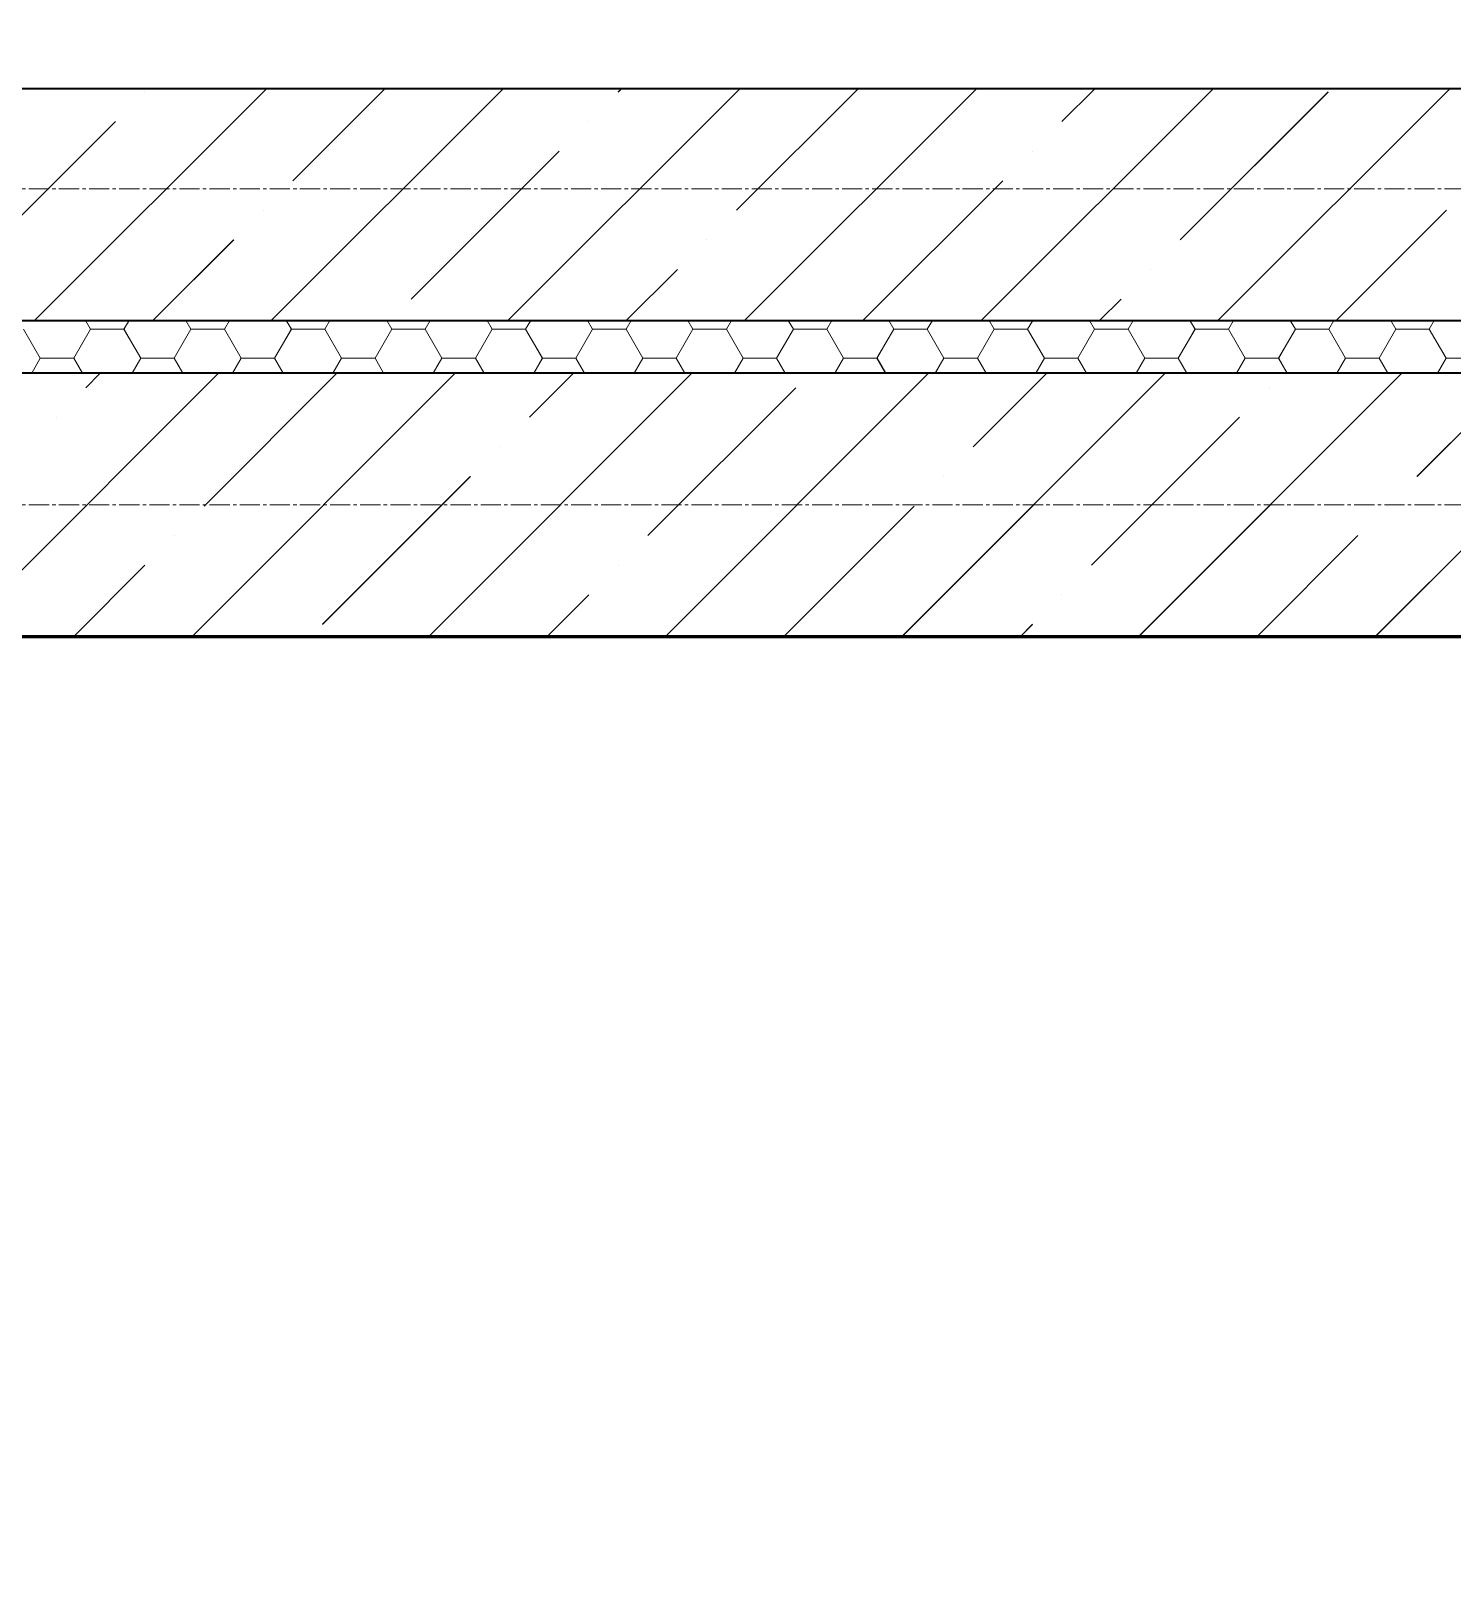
# Model space of a CAD drawing. Header units: millimetres. Extents: x 470010 to 1231400, y -134005 to 421770.
# Drawn here: x 674036 to 675385, y -30721 to -29261 of the extents above; entities that cross this region are included whole.
import ezdxf
from ezdxf.enums import TextEntityAlignment as Align

# ---------------------------------------------------------------- set-up
doc = ezdxf.new("R2010")
doc.units = ezdxf.units.MM
doc.linetypes.add('CENTER2', pattern=[28.575, 19.05, -3.175, 3.175, -3.175])
doc.layers.get('Defpoints').update_dxf_attribs({"color": 140})
for name, color, linetype, lineweight in [('0) шп потолок', 3, 'Continuous', 60), ('АР_Стены ЖБ', 7, 'Continuous', 35), ('АР_Стены_дефшов', 4, 'Continuous', 0), ('АР_Штриховка', 8, 'Continuous', 0)]:
    doc.layers.add(name, color=color, linetype=linetype, lineweight=lineweight)
doc.layers.add('РД_Оси_100', color=7, linetype='Continuous', lineweight=0, true_color=0x525252)
doc.styles.add('style1', font='ARIALN.TTF')

# ---------------------------------------------------------------- blocks, each defined once
blk = doc.blocks.new('СОШ_2200_АР_ОСИ_М100_28.05.24')
at = {"layer": 'РД_Оси_100', "color": 251, "linetype": 'CENTER2', "true_color": 0x636466}
for points in [[(29555, 64200), (-5454.958, 64200), (-5954.958, 64350)], [(29555, 63900), (-5454.958, 63900), (-5954.958, 63750)]]:
    blk.add_lwpolyline(points, dxfattribs=at)
blk = doc.blocks.new('A$C9108343f')
at = {"layer": '0) шп потолок'}
blk.add_lwpolyline([(14845, 61875), (14845, 70530), (7287.9, 70530), (7287.9, 61455), (13825, 61455)], dxfattribs=at)
at = {"layer": 'АР_Стены ЖБ', "color": 18, "linetype": 'Continuous', "lineweight": 35, "true_color": 0x000000}
for p, q in [((19660, 71050), (7055, 71050)), ((7055, 70830), (19880, 70830)), ((19930, 70780), (7055, 70780)), ((7055, 70530), (20180, 70530))]:
    blk.add_line(p, q, dxfattribs=at)
at = {"layer": 'АР_Стены_дефшов', "color": 18, "linetype": 'Continuous', "lineweight": 0, "true_color": 0x000000}
for p, q in [((19880, 70830), (7255, 70830)), ((7255, 70780), (19930, 70780))]:
    blk.add_line(p, q, dxfattribs=at)
at = {"layer": 'АР_Штриховка', "color": 18, "linetype": 'Continuous', "lineweight": 5, "true_color": 0x000000}
for p, q in [((8321.4, 70830), (8541.4, 71050)), ((8426, 71046.9), (8426, 71046.9)), ((8545.9, 70830), (8765.9, 71050)), ((8566.3, 70962.7), (8653.6, 71050)), ((8770.4, 70830), (8990.4, 71050)), ((8875, 71046.9), (8878.2, 71050)), ((8987.3, 70934.6), (9102.7, 71050)), ((8994.9, 70830), (9214.9, 71050)), ((9219.4, 70830), (9439.4, 71050)), ((9296, 71018.8), (9327.2, 71050)), ((9408.2, 70906.6), (9548.6, 71046.9)), ((9443.9, 70830), (9663.9, 71050)), ((8257.6, 70878.5), (8398, 71018.8)), ((8847, 71018.8), (8847, 71018.8)), ((8678.6, 70850.4), (8818.9, 70990.8)), ((9267.9, 70990.8), (9267.9, 70990.8)), ((9107.2, 70830), (9239.9, 70962.7)), ((8538.3, 70934.6), (8538.3, 70934.6)), ((9556.2, 70830), (9660.8, 70934.6)), ((8433.6, 70830), (8510.2, 70906.6)), ((8959.2, 70906.6), (8959.2, 70906.6)), ((8882.7, 70830), (8931.2, 70878.5)), ((9380.2, 70878.5), (9380.2, 70878.5)), ((9331.7, 70830), (9352.1, 70850.4)), ((8245.9, 70530), (8495.9, 70780)), ((8369.9, 70766.3), (8383.6, 70780)), ((8470.4, 70530), (8720.4, 70780)), ((8482.2, 70654), (8608.2, 70780)), ((8694.9, 70530), (8944.9, 70780)), ((8790.9, 70738.2), (8832.7, 70780)), ((8919.4, 70530), (9169.4, 70780)), ((9143.9, 70530), (9393.9, 70780)), ((9211.8, 70710.1), (9281.7, 70780)), ((9368.4, 70530), (9618.4, 70780)), ((9592.9, 70530), (9842.9, 70780)), ((9632.8, 70682.1), (9730.7, 70780)), ((8903.1, 70625.9), (9043.4, 70766.3)), ((9492.4, 70766.3), (9492.4, 70766.3)), ((8341.8, 70738.2), (8341.8, 70738.2)), ((9324.1, 70597.9), (9464.4, 70738.2)), ((8762.8, 70710.1), (8762.8, 70710.1)), ((8594.4, 70541.7), (8734.7, 70682.1)), ((9183.7, 70682.1), (9183.7, 70682.1)), ((9031.7, 70530), (9155.7, 70654)), ((9604.7, 70654), (9604.7, 70654)), ((8454.1, 70625.9), (8454.1, 70625.9)), ((9480.7, 70530), (9576.6, 70625.9)), ((8358.2, 70530), (8426, 70597.9)), ((8875, 70597.9), (8875, 70597.9)), ((8807.2, 70530), (8847, 70569.8)), ((9296, 70569.8), (9296, 70569.8)), ((9256.2, 70530), (9267.9, 70541.7))]:
    blk.add_line(p, q, dxfattribs=at)
at = {"layer": 'АР_Штриховка', "color": 18, "linetype": 'Continuous', "lineweight": 0, "true_color": 0x000000}
for p, q in [((8374.4, 70821.7), (8369.6, 70830)), ((8406.2, 70821.7), (8411, 70830)), ((8469.7, 70821.7), (8464.9, 70830)), ((8501.4, 70821.7), (8506.2, 70830)), ((8564.9, 70821.7), (8560.1, 70830)), ((8596.7, 70821.7), (8601.5, 70830)), ((8660.2, 70821.7), (8655.4, 70830)), ((8691.9, 70821.7), (8696.7, 70830)), ((8755.4, 70821.7), (8750.6, 70830)), ((8787.2, 70821.7), (8792, 70830)), ((8850.7, 70821.7), (8845.9, 70830)), ((8882.4, 70821.7), (8887.2, 70830)), ((8945.9, 70821.7), (8941.1, 70830)), ((8977.7, 70821.7), (8982.5, 70830)), ((9041.2, 70821.7), (9036.4, 70830)), ((9072.9, 70821.7), (9077.7, 70830)), ((9136.4, 70821.7), (9131.6, 70830)), ((9168.2, 70821.7), (9173, 70830)), ((9231.7, 70821.7), (9226.9, 70830)), ((9263.4, 70821.7), (9268.2, 70830)), ((9326.9, 70821.7), (9322.1, 70830)), ((9358.7, 70821.7), (9363.5, 70830)), ((9422.2, 70821.7), (9417.4, 70830)), ((9453.9, 70821.7), (9458.7, 70830)), ((9517.4, 70821.7), (9512.6, 70830)), ((9549.2, 70821.7), (9554, 70830)), ((9612.7, 70821.7), (9607.9, 70830)), ((9644.4, 70821.7), (9649.2, 70830)), ((8326.8, 70794.2), (8310.9, 70821.7)), ((8358.5, 70794.2), (8374.4, 70821.7)), ((8374.4, 70821.7), (8406.2, 70821.7)), ((8422, 70794.2), (8406.2, 70821.7)), ((8453.8, 70794.2), (8469.7, 70821.7)), ((8469.7, 70821.7), (8501.4, 70821.7)), ((8517.3, 70794.2), (8501.4, 70821.7)), ((8549, 70794.2), (8564.9, 70821.7)), ((8564.9, 70821.7), (8596.7, 70821.7)), ((8612.5, 70794.2), (8596.7, 70821.7)), ((8644.3, 70794.2), (8660.2, 70821.7)), ((8660.2, 70821.7), (8691.9, 70821.7)), ((8707.8, 70794.2), (8691.9, 70821.7)), ((8739.5, 70794.2), (8755.4, 70821.7)), ((8755.4, 70821.7), (8787.2, 70821.7)), ((8803, 70794.2), (8787.2, 70821.7)), ((8834.8, 70794.2), (8850.7, 70821.7)), ((8850.7, 70821.7), (8882.4, 70821.7)), ((8898.3, 70794.2), (8882.4, 70821.7)), ((8930, 70794.2), (8945.9, 70821.7)), ((8945.9, 70821.7), (8977.7, 70821.7)), ((8993.5, 70794.2), (8977.7, 70821.7)), ((9025.3, 70794.2), (9041.2, 70821.7)), ((9041.2, 70821.7), (9072.9, 70821.7)), ((9088.8, 70794.2), (9072.9, 70821.7)), ((9120.5, 70794.2), (9136.4, 70821.7)), ((9136.4, 70821.7), (9168.2, 70821.7)), ((9184, 70794.2), (9168.2, 70821.7)), ((9215.8, 70794.2), (9231.7, 70821.7)), ((9231.7, 70821.7), (9263.4, 70821.7)), ((9279.3, 70794.2), (9263.4, 70821.7)), ((9311, 70794.2), (9326.9, 70821.7)), ((9326.9, 70821.7), (9358.7, 70821.7)), ((9374.5, 70794.2), (9358.7, 70821.7)), ((9406.3, 70794.2), (9422.2, 70821.7)), ((9422.2, 70821.7), (9453.9, 70821.7)), ((9469.8, 70794.2), (9453.9, 70821.7)), ((9501.5, 70794.2), (9517.4, 70821.7)), ((9517.4, 70821.7), (9549.2, 70821.7)), ((9565, 70794.2), (9549.2, 70821.7)), ((9596.8, 70794.2), (9612.7, 70821.7)), ((9612.7, 70821.7), (9644.4, 70821.7)), ((9660.3, 70794.2), (9644.4, 70821.7)), ((8318.6, 70780), (8326.8, 70794.2)), ((8326.8, 70794.2), (8358.5, 70794.2)), ((8366.7, 70780), (8358.5, 70794.2)), ((8413.8, 70780), (8422, 70794.2)), ((8422, 70794.2), (8453.8, 70794.2)), ((8462, 70780), (8453.8, 70794.2)), ((8509.1, 70780), (8517.3, 70794.2)), ((8517.3, 70794.2), (8549, 70794.2)), ((8557.2, 70780), (8549, 70794.2)), ((8604.3, 70780), (8612.5, 70794.2)), ((8612.5, 70794.2), (8644.3, 70794.2)), ((8652.5, 70780), (8644.3, 70794.2)), ((8699.6, 70780), (8707.8, 70794.2)), ((8707.8, 70794.2), (8739.5, 70794.2)), ((8747.7, 70780), (8739.5, 70794.2)), ((8794.8, 70780), (8803, 70794.2)), ((8803, 70794.2), (8834.8, 70794.2)), ((8843, 70780), (8834.8, 70794.2)), ((8890.1, 70780), (8898.3, 70794.2)), ((8898.3, 70794.2), (8930, 70794.2)), ((8938.2, 70780), (8930, 70794.2)), ((8985.3, 70780), (8993.5, 70794.2)), ((8993.5, 70794.2), (9025.3, 70794.2)), ((9033.5, 70780), (9025.3, 70794.2)), ((9080.6, 70780), (9088.8, 70794.2)), ((9088.8, 70794.2), (9120.5, 70794.2)), ((9128.7, 70780), (9120.5, 70794.2)), ((9175.8, 70780), (9184, 70794.2)), ((9184, 70794.2), (9215.8, 70794.2)), ((9224, 70780), (9215.8, 70794.2)), ((9271.1, 70780), (9279.3, 70794.2)), ((9279.3, 70794.2), (9311, 70794.2)), ((9319.2, 70780), (9311, 70794.2)), ((9366.3, 70780), (9374.5, 70794.2)), ((9374.5, 70794.2), (9406.3, 70794.2)), ((9414.5, 70780), (9406.3, 70794.2)), ((9461.6, 70780), (9469.8, 70794.2)), ((9469.8, 70794.2), (9501.5, 70794.2)), ((9509.7, 70780), (9501.5, 70794.2)), ((9556.8, 70780), (9565, 70794.2)), ((9565, 70794.2), (9596.8, 70794.2)), ((9605, 70780), (9596.8, 70794.2)), ((9652.1, 70780), (9660.3, 70794.2)), ((9660.3, 70794.2), (9692, 70794.2))]:
    blk.add_line(p, q, dxfattribs=at)
at = {"layer": 'РД_Оси_100'}
blk.add_blockref('СОШ_2200_АР_ОСИ_М100_28.05.24', (7155, 6755), dxfattribs=at)
at = {"layer": 'Defpoints', "color": 18, "true_color": 0x000000, "style": 'style1'}
for p in [(143949.3, 316089.1), (143975, 281639.5), (143890.4, 273244.7), (143840, 264276.8), (143967.8, 254892.4), (12252, 104178.1), (12382.6, 96023.1)]:
    blk.add_attdef('АР-ПОМЕЩЕНИЕ:НАИМЕНОВАНИЕ', text='', height=100, dxfattribs=at).set_placement(p, align=Align.MIDDLE)
at = {"layer": 'Defpoints', "color": 18, "true_color": 0x000000, "style": 'style1', "flags": 8}
for p in [(143951.3, 279099.1), (143848.3, 269251.1), (143875.3, 260094.2), (144049.7, 250824.7), (163419.3, 238153.4), (155897.5, 237966), (183037.2, 237966), (143342.9, 237876.2)]:
    blk.add_attdef('АР-ПОМЕЩЕНИЕ:НАИМЕНОВАНИЕ', text='', height=100, dxfattribs=at).set_placement(p, align=Align.MIDDLE)

msp = doc.modelspace()

# ---------------------------------------------------------------- linework, layer by layer
at = {"layer": '0) шп потолок'}
msp.add_lwpolyline([(680563.57, -38491.242), (680563.57, -29836.242), (673006.525, -29836.242), (673006.525, -38911.242), (679543.57, -38911.242)], dxfattribs=at)
at = {"layer": 'АР_Стены ЖБ', "color": 18, "linetype": 'Continuous', "lineweight": 35, "true_color": 0x000000}
for p, q in [((685378.618, -29316.242), (672773.57, -29316.242)), ((672773.57, -29536.242), (685598.618, -29536.242)), ((685648.57, -29586.242), (672773.57, -29586.242)), ((672773.57, -29836.242), (685898.57, -29836.242))]:
    msp.add_line(p, q, dxfattribs=at)
at = {"layer": 'АР_Стены_дефшов', "color": 18, "linetype": 'Continuous', "lineweight": 0, "true_color": 0x000000}
for p, q in [((685598.57, -29536.242), (672973.57, -29536.242)), ((672973.57, -29586.242), (685648.57, -29586.242))]:
    msp.add_line(p, q, dxfattribs=at)
at = {"layer": 'АР_Штриховка', "color": 18, "linetype": 'Continuous', "lineweight": 5, "true_color": 0x000000}
for p, q in [((674040.007, -29536.242), (674260.007, -29316.242)), ((674264.513, -29536.242), (674484.513, -29316.242)), ((674284.958, -29403.544), (674372.26, -29316.242)), ((674489.02, -29536.242), (674709.02, -29316.242)), ((674593.654, -29319.354), (674596.766, -29316.242)), ((674705.907, -29431.608), (674821.273, -29316.242)), ((674713.526, -29536.242), (674933.526, -29316.242)), ((674938.032, -29536.242), (675158.032, -29316.242)), ((675014.604, -29347.418), (675045.779, -29316.242)), ((675126.857, -29459.671), (675267.173, -29319.354)), ((675162.539, -29536.242), (675382.539, -29316.242)), ((673976.262, -29487.734), (674116.578, -29347.418)), ((674397.211, -29515.797), (674537.528, -29375.481)), ((674825.779, -29536.242), (674958.477, -29403.544)), ((675274.792, -29536.242), (675379.427, -29431.608)), ((674152.26, -29536.242), (674228.831, -29459.671)), ((674601.273, -29536.242), (674649.781, -29487.734)), ((675050.286, -29536.242), (675070.73, -29515.797)), ((673964.513, -29836.242), (674214.513, -29586.242)), ((674088.515, -29599.987), (674102.26, -29586.242)), ((674189.02, -29836.242), (674439.02, -29586.242)), ((674200.768, -29712.241), (674326.766, -29586.242)), ((674413.526, -29836.242), (674663.526, -29586.242)), ((674509.464, -29628.051), (674551.273, -29586.242)), ((674638.032, -29836.242), (674888.032, -29586.242)), ((674862.539, -29836.242), (675112.539, -29586.242)), ((674930.414, -29656.114), (675000.286, -29586.242)), ((675087.045, -29836.242), (675337.045, -29586.242)), ((675311.552, -29836.242), (675561.552, -29586.242)), ((675351.363, -29684.177), (675449.299, -29586.242)), ((674621.718, -29740.304), (674762.034, -29599.987)), ((675042.667, -29768.367), (675182.984, -29628.051)), ((674313.021, -29824.494), (674453.338, -29684.177)), ((674750.286, -29836.242), (674874.287, -29712.241)), ((675199.299, -29836.242), (675295.237, -29740.304)), ((674076.766, -29836.242), (674144.641, -29768.367)), ((674525.779, -29836.242), (674565.591, -29796.43)), ((674974.792, -29836.242), (674986.54, -29824.494))]:
    msp.add_line(p, q, dxfattribs=at)
at = {"layer": 'АР_Штриховка', "color": 18, "linetype": 'Continuous', "lineweight": 0, "true_color": 0x000000}
for p, q in [((674045.404, -29572.037), (674029.529, -29544.541)), ((674077.154, -29572.037), (674093.029, -29544.541)), ((674093.029, -29544.541), (674088.237, -29536.242)), ((674093.029, -29544.541), (674124.779, -29544.541)), ((674124.779, -29544.541), (674129.57, -29536.242)), ((674140.654, -29572.037), (674124.779, -29544.541)), ((674172.404, -29572.037), (674188.279, -29544.541)), ((674188.279, -29544.541), (674183.487, -29536.242)), ((674188.279, -29544.541), (674220.029, -29544.541)), ((674220.029, -29544.541), (674224.82, -29536.242)), ((674235.904, -29572.037), (674220.029, -29544.541)), ((674267.654, -29572.037), (674283.529, -29544.541)), ((674283.529, -29544.541), (674278.737, -29536.242)), ((674283.529, -29544.541), (674315.279, -29544.541)), ((674315.279, -29544.541), (674320.07, -29536.242)), ((674331.154, -29572.037), (674315.279, -29544.541)), ((674362.904, -29572.037), (674378.779, -29544.541)), ((674378.779, -29544.541), (674373.987, -29536.242)), ((674378.779, -29544.541), (674410.529, -29544.541)), ((674410.529, -29544.541), (674415.32, -29536.242)), ((674426.404, -29572.037), (674410.529, -29544.541)), ((674458.154, -29572.037), (674474.029, -29544.541)), ((674474.029, -29544.541), (674469.237, -29536.242)), ((674474.029, -29544.541), (674505.779, -29544.541)), ((674505.779, -29544.541), (674510.57, -29536.242)), ((674521.654, -29572.037), (674505.779, -29544.541)), ((674553.404, -29572.037), (674569.279, -29544.541)), ((674569.279, -29544.541), (674564.487, -29536.242)), ((674569.279, -29544.541), (674601.029, -29544.541)), ((674601.029, -29544.541), (674605.82, -29536.242)), ((674616.904, -29572.037), (674601.029, -29544.541)), ((674648.654, -29572.037), (674664.529, -29544.541)), ((674664.529, -29544.541), (674659.737, -29536.242)), ((674664.529, -29544.541), (674696.279, -29544.541)), ((674696.279, -29544.541), (674701.07, -29536.242)), ((674712.154, -29572.037), (674696.279, -29544.541)), ((674743.904, -29572.037), (674759.779, -29544.541)), ((674759.779, -29544.541), (674754.987, -29536.242)), ((674759.779, -29544.541), (674791.529, -29544.541)), ((674791.529, -29544.541), (674796.32, -29536.242)), ((674807.404, -29572.037), (674791.529, -29544.541)), ((674839.154, -29572.037), (674855.029, -29544.541)), ((674855.029, -29544.541), (674850.237, -29536.242)), ((674855.029, -29544.541), (674886.779, -29544.541)), ((674886.779, -29544.541), (674891.57, -29536.242)), ((674902.654, -29572.037), (674886.779, -29544.541)), ((674934.404, -29572.037), (674950.279, -29544.541)), ((674950.279, -29544.541), (674945.487, -29536.242)), ((674950.279, -29544.541), (674982.029, -29544.541)), ((674982.029, -29544.541), (674986.82, -29536.242)), ((674997.904, -29572.037), (674982.029, -29544.541)), ((675029.654, -29572.037), (675045.529, -29544.541)), ((675045.529, -29544.541), (675040.737, -29536.242)), ((675045.529, -29544.541), (675077.279, -29544.541)), ((675077.279, -29544.541), (675082.07, -29536.242)), ((675093.154, -29572.037), (675077.279, -29544.541)), ((675124.904, -29572.037), (675140.779, -29544.541)), ((675140.779, -29544.541), (675135.987, -29536.242)), ((675140.779, -29544.541), (675172.529, -29544.541)), ((675172.529, -29544.541), (675177.32, -29536.242)), ((675188.404, -29572.037), (675172.529, -29544.541)), ((675220.154, -29572.037), (675236.029, -29544.541)), ((675236.029, -29544.541), (675231.237, -29536.242)), ((675236.029, -29544.541), (675267.779, -29544.541)), ((675267.779, -29544.541), (675272.57, -29536.242)), ((675283.654, -29572.037), (675267.779, -29544.541)), ((675315.404, -29572.037), (675331.279, -29544.541)), ((675331.279, -29544.541), (675326.487, -29536.242)), ((675331.279, -29544.541), (675363.029, -29544.541)), ((675363.029, -29544.541), (675367.82, -29536.242)), ((675378.904, -29572.037), (675363.029, -29544.541)), ((674037.203, -29586.242), (674045.404, -29572.037)), ((674045.404, -29572.038), (674077.154, -29572.038)), ((674085.355, -29586.242), (674077.154, -29572.037)), ((674132.453, -29586.242), (674140.654, -29572.037)), ((674140.654, -29572.038), (674172.404, -29572.038)), ((674180.605, -29586.242), (674172.404, -29572.037)), ((674227.703, -29586.242), (674235.904, -29572.037)), ((674235.904, -29572.038), (674267.654, -29572.038)), ((674275.855, -29586.242), (674267.654, -29572.037)), ((674322.953, -29586.242), (674331.154, -29572.037)), ((674331.154, -29572.038), (674362.904, -29572.038)), ((674371.105, -29586.242), (674362.904, -29572.037)), ((674418.203, -29586.242), (674426.404, -29572.037)), ((674426.404, -29572.038), (674458.154, -29572.038)), ((674466.355, -29586.242), (674458.154, -29572.037)), ((674513.453, -29586.242), (674521.654, -29572.037)), ((674521.654, -29572.038), (674553.404, -29572.038)), ((674561.605, -29586.242), (674553.404, -29572.037)), ((674608.703, -29586.242), (674616.904, -29572.037)), ((674616.904, -29572.038), (674648.654, -29572.038)), ((674656.855, -29586.242), (674648.654, -29572.037)), ((674703.953, -29586.242), (674712.154, -29572.037)), ((674712.154, -29572.038), (674743.904, -29572.038)), ((674752.105, -29586.242), (674743.904, -29572.037)), ((674799.203, -29586.242), (674807.404, -29572.037)), ((674807.404, -29572.038), (674839.154, -29572.038)), ((674847.355, -29586.242), (674839.154, -29572.037)), ((674894.453, -29586.242), (674902.654, -29572.037)), ((674902.654, -29572.038), (674934.404, -29572.038)), ((674942.605, -29586.242), (674934.404, -29572.037)), ((674989.703, -29586.242), (674997.904, -29572.037)), ((674997.904, -29572.038), (675029.654, -29572.038)), ((675037.855, -29586.242), (675029.654, -29572.037)), ((675084.953, -29586.242), (675093.154, -29572.037)), ((675093.154, -29572.038), (675124.904, -29572.038)), ((675133.105, -29586.242), (675124.904, -29572.037)), ((675180.203, -29586.242), (675188.404, -29572.037)), ((675188.404, -29572.038), (675220.154, -29572.038)), ((675228.355, -29586.242), (675220.154, -29572.037)), ((675275.453, -29586.242), (675283.654, -29572.037)), ((675283.654, -29572.038), (675315.404, -29572.038)), ((675323.605, -29586.242), (675315.404, -29572.037)), ((675370.703, -29586.242), (675378.904, -29572.037)), ((675378.904, -29572.038), (675410.654, -29572.038))]:
    msp.add_line(p, q, dxfattribs=at)

# ---------------------------------------------------------------- block references
msp.add_blockref('A$C9108343f', (665718.612, -100366.242))
at = {"layer": 'РД_Оси_100'}
msp.add_blockref('СОШ_2200_АР_ОСИ_М100_28.05.24', (672873.57, -93611.242), dxfattribs=at)

doc.saveas('drawing.dxf')
